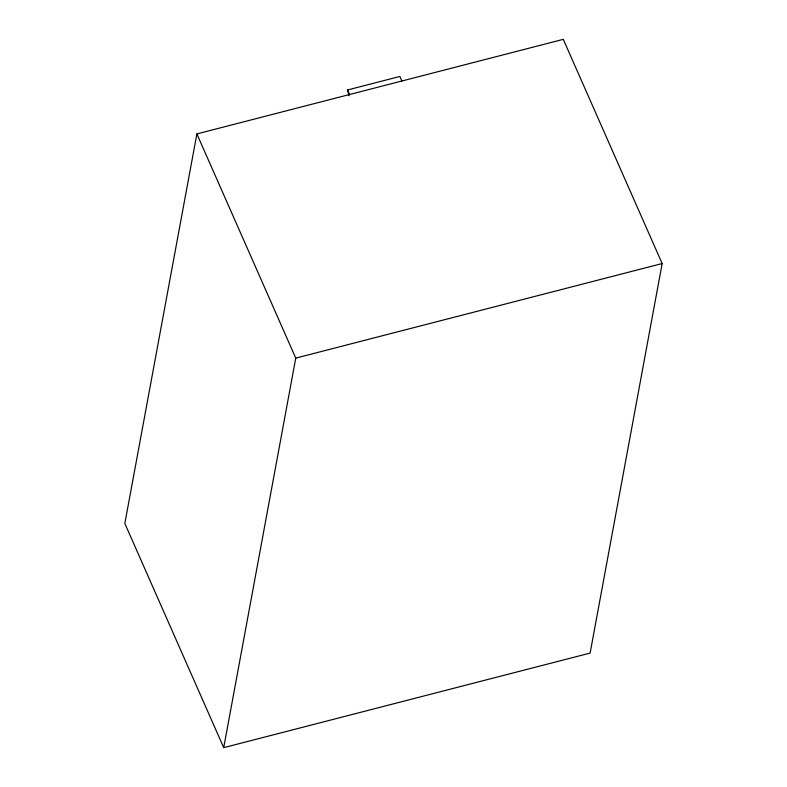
<?xml version="1.0" encoding="UTF-8"?>
<svg xmlns="http://www.w3.org/2000/svg" width="787" height="787" viewBox="0 0 787 787"><rect width="100%" height="100%" fill="white"/><g stroke="black" fill="none" stroke-linecap="round" stroke-linejoin="round"><path stroke-width="1.18" d="M196.878 133.918L124.838 523.453L223.715 747.65L590.122 653.082L662.162 263.547L563.285 39.35L196.878 133.918L295.755 358.115L223.715 747.65M349.044 95.758L347.52 89.974L399.865 76.457L401.842 80.943M295.755 358.115L662.162 263.547M347.52 89.974L349.497 94.45"/></g></svg>
